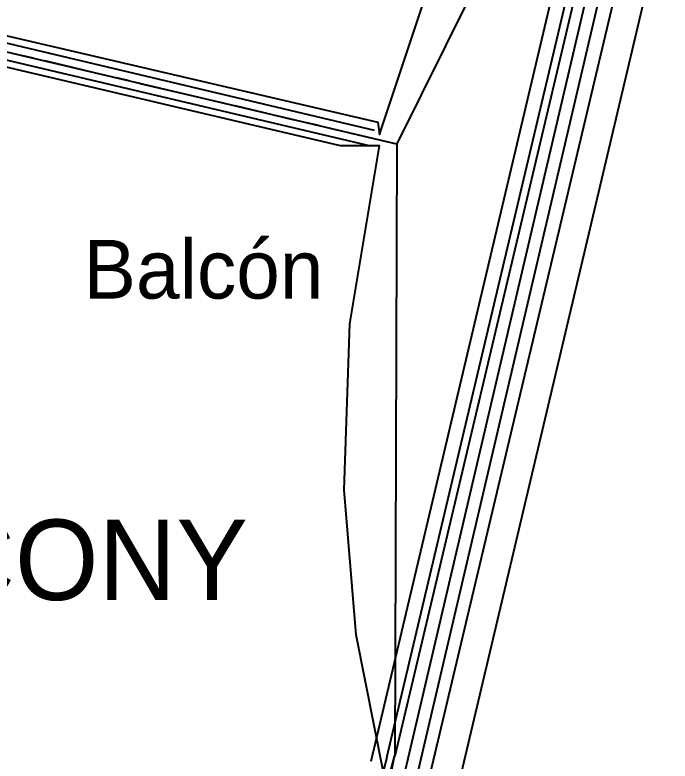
# Model space of a CAD drawing. Header units: feet. Extents: x -84 to 198, y -22 to 181.
# Drawn here: x 122.14 to 135.55, y 60.3 to 75.56 of the extents above; entities that cross this region are included whole.
import ezdxf
from ezdxf.enums import TextEntityAlignment as Align

# ---------------------------------------------------------------- set-up
doc = ezdxf.new("R2010")
doc.units = ezdxf.units.FT
for name, color, linetype in [('A-AREA-UNIDAD', 30, 'CONTINUOUS'), ('A-LINEA', 7, 'CONTINUOUS'), ('A-NOMBRE-ESPACIO', 2, 'CONTINUOUS'), ('A-TEXTO-PDF', 3, 'CONTINUOUS')]:
    doc.layers.add(name, color=color, linetype=linetype)

msp = doc.modelspace()

# ---------------------------------------------------------------- linework, layer by layer
at = {"layer": 'A-AREA-UNIDAD'}
for points in [[(66.24, 88.4444), (101.088, 80.2133), (101.2, 80.6933), (102.208, 80.6933), (104.608, 80.0889), (104.608, 79.36), (117.472, 76.3733), (117.568, 75.9644), (118.96, 75.84), (129.568, 73.3689), (129.6, 73.12), (130.8, 76.7289), (132.288, 79.8933), (133.68, 82.1689), (137.728, 87.68)], [(130.048, 58.2044), (129.12, 62.88), (128.88, 65.8489), (128.992, 69.2444), (129.6, 72.8889), (128.8, 72.8889), (118.048, 75.4133), (118, 75.6444), (117.472, 75.7689), (116.24, 75.68), (104.4, 78.5244)]]:
    msp.add_lwpolyline(points, dxfattribs=at)
at = {"layer": 'A-LINEA'}
for p, q in [((137.4552, 86.2021), (130.7014, 57.6475)), ((137.4552, 86.2021), (130.7014, 57.6475)), ((136.6481, 85.3763), (130.3393, 58.7828)), ((136.1961, 84.8822), (130.1969, 59.2823)), ((135.8299, 84.4634), (130.0562, 59.815)), ((135.1305, 84.4107), (129.4217, 60.286)), ((135.3873, 84.1983), (129.7465, 60.3608)), ((135.5209, 84.0963), (129.9154, 60.3967)), ((135.5209, 84.123), (129.949, 72.916)), ((118.24, 75.8711), (129.4933, 73.2044)), ((118.16, 75.5378), (129.4133, 72.8844)), ((122.2667, 74.7378), (122.5067, 74.6844)), ((122.7467, 74.6311), (123.96, 74.3378)), ((124.2133, 74.2844), (124.4533, 74.2311)), ((124.6933, 74.1644), (125.9067, 73.8844)), ((126.16, 73.8178), (126.4, 73.7644)), ((126.64, 73.7111), (127.8533, 73.4178)), ((128.1067, 73.3644), (128.3467, 73.3111)), ((128.5867, 73.2444), (129.9467, 72.9244)), ((129.9544, 72.9124), (129.9154, 60.3967)), ((122.4044, 33.5503), (129.7576, 60.369)), ((122.5222, 33.4328), (129.9135, 60.4079)), ((125.3057, 36.8263), (129.9107, 60.4021))]:
    msp.add_line(p, q, dxfattribs=at)
for points in [[(135.8933, 108.7111), (131.36, 89.5511), (124.5867, 91.1511), (124.44, 90.4978), (121.84, 91.1111), (121.3333, 88.9644), (118.2, 75.6978), (129.9467, 72.9244)], [(119.2267, 38.2711), (123.76, 57.4311), (117, 59.0311), (117.1467, 59.6844), (114.56, 60.2978), (115.0667, 62.4444), (118.2, 75.6978), (129.9467, 72.9244)]]:
    msp.add_lwpolyline(points, dxfattribs=at)

# ---------------------------------------------------------------- texts
at = {"layer": 'A-NOMBRE-ESPACIO'}
msp.add_text('Balcón', height=1.2, dxfattribs=at).set_placement((126, 69.76), align=Align.CENTER)
at = {"layer": 'A-TEXTO-PDF'}
msp.add_text('BALCONY', height=1.646, dxfattribs=at).set_placement((121.6498, 63.5918), align=Align.CENTER)

doc.saveas('drawing.dxf')
